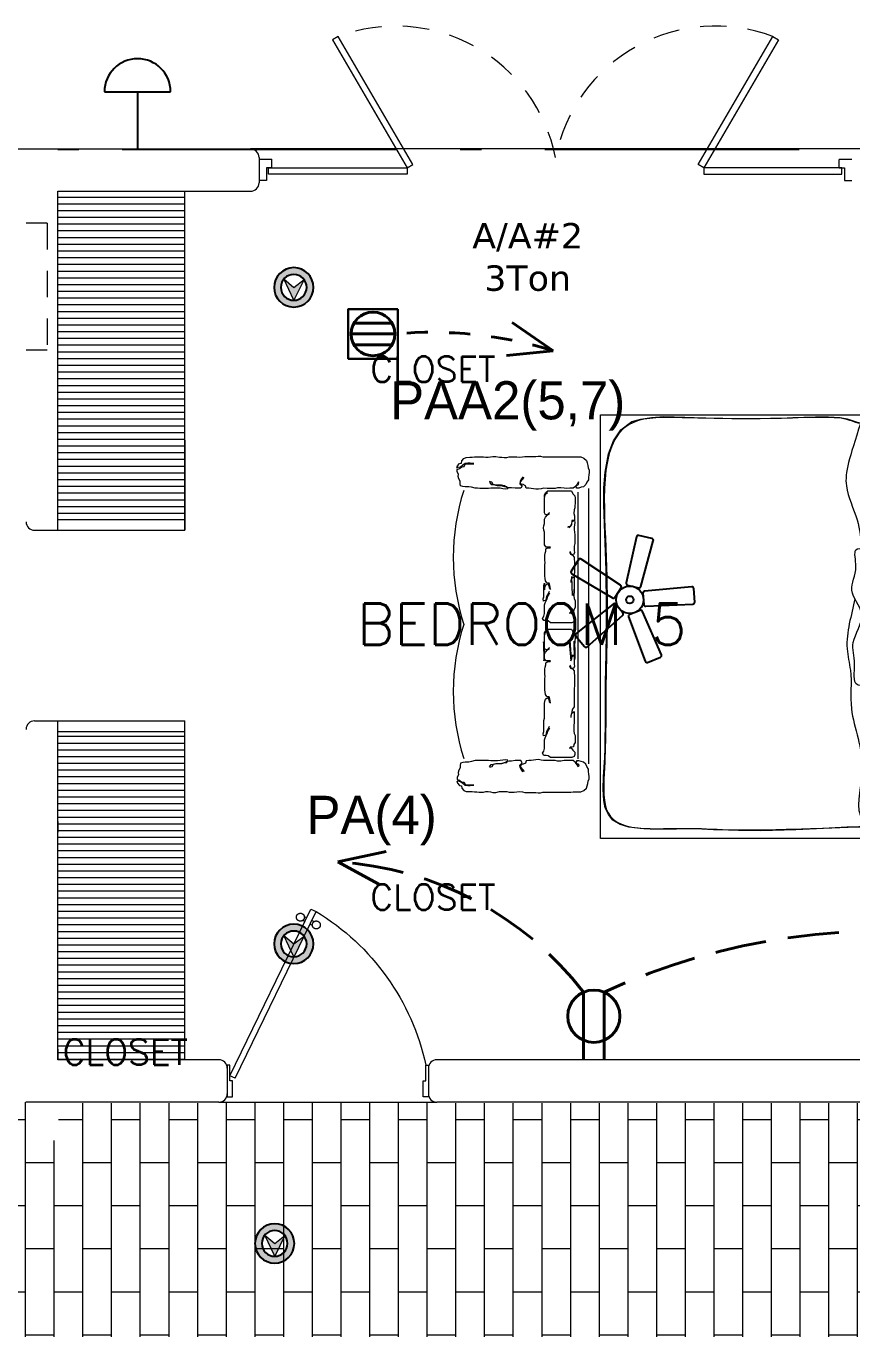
# Model space of a CAD drawing. Header units: metres. Extents: x 14 to 2416, y -346 to 476.
# Drawn here: x 44.5 to 48.4, y -142.05 to -135.9 of the extents above; entities that cross this region are included whole.
import ezdxf

# ---------------------------------------------------------------- set-up
doc = ezdxf.new("R2010")
doc.units = ezdxf.units.M
for name, pattern in [('0', [0]), ('ACAD_ISO10W100', [18, 12, -3, 0, -3]), ('CONTINUA', [0]), ('Dash Style-2', [0.694425, 0.48607, -0.208355]), ('HIDDEN2', [0.1875, 0.125, -0.0625])]:
    doc.linetypes.add(name, pattern=pattern)
doc.layers.get('0').update_dxf_attribs({"linetype": '0', "lineweight": 20})
for name, color, linetype, lineweight in [('A-ANNO-TEXT', 20, 'Continuous', 13), ('A-DOOR', 35, 'Continuous', 5), ('A-WALL', 250, 'Continuous', 20), ('baños', 251, 'Continuous', 0), ('closets', 253, 'Continuous', 0), ('E Base Registro', 8, 'Continuous', 30), ('E Salida AAcond', 144, 'Continuous', 40), ('E Salida TCorrientes', 24, 'CONTINUA', 40), ('E Tuberia AAcond', 144, 'Dash Style-2', 40), ('E Tuberia Emp Piso', 24, 'Dash Style-2', 40), ('MAVA', 1, 'Continuous', 15), ('MOBILIARIOS', 252, 'Continuous', 0), ('piso', 253, 'Continuous', 0), ('textos', 7, 'Continuous', 0)]:
    doc.layers.add(name, color=color, linetype=linetype, lineweight=lineweight)
doc.layers.add('hatch piso', color=253, linetype='Continuous', lineweight=0, transparency=0.7)
doc.layers.add('MAVA Luminarias', color=1, linetype='Continuous')
doc.layers.add('SOLAR', color=7, linetype='ACAD_ISO10W100', lineweight=9, true_color=0xff1414)
doc.styles.add('CENTURY GOTHIC', font='GOTHIC.TTF')
doc.styles.get("Standard").update_dxf_attribs({"font": 'arial.ttf', "height": 0.1875})

# ---------------------------------------------------------------- blocks, each defined once
blk = doc.blocks.new('puerta 1.00')
at = {"layer": 'A-DOOR'}
for p, q in [((-0.15, -0.0125), (-0.9369, -0.3949)), ((-0.1376, -0.038), (-0.9245, -0.4204)), ((-0.1376, -0.038), (-0.15, -0.0125)), ((-0.8946, -0.3743), (-0.8996, -0.3641)), ((-0.8777, -0.3661), (-0.8826, -0.3559)), ((-0.9369, -0.3949), (-0.9245, -0.4204)), ((-0.8822, -0.3998), (-0.8772, -0.4101)), ((-0.8653, -0.3916), (-0.8603, -0.4018))]:
    blk.add_line(p, q, dxfattribs=at)
for points in [[(-0.05, 0), (-0.05, -0.025), (-0.125, -0.025), (-0.125, -0.0125), (-0.2, -0.0125), (-0.2, 0), (-0.05, 0)], [(-0.05, -0.95), (-0.05, -0.925), (-0.125, -0.925), (-0.125, -0.9375), (-0.2, -0.9375), (-0.2, -0.95), (-0.05, -0.95)]]:
    blk.add_lwpolyline(points, dxfattribs=at)
blk.add_arc((0.0366, 0.1602), 1.1229, 211.13358, 257.83427, dxfattribs=at)
for points in [[(-0.8982, -0.3642), (-0.9033, -0.3642), (-0.912, -0.3591), (-0.917, -0.3504), (-0.917, -0.3403), (-0.912, -0.3316), (-0.9033, -0.3265), (-0.8932, -0.3265), (-0.8844, -0.3316), (-0.8794, -0.3403), (-0.8794, -0.3504), (-0.8844, -0.3591), (-0.8932, -0.3642), (-0.8982, -0.3642)], [(-0.8617, -0.4394), (-0.8667, -0.4394), (-0.8754, -0.4344), (-0.8805, -0.4256), (-0.8805, -0.4156), (-0.8754, -0.4068), (-0.8667, -0.4018), (-0.8566, -0.4018), (-0.8479, -0.4068), (-0.8428, -0.4156), (-0.8428, -0.4257), (-0.8479, -0.4344), (-0.8566, -0.4394), (-0.8617, -0.4394)]]:
    blk.add_open_spline(points, degree=2, dxfattribs=at)
blk = doc.blocks.new('A$Ca7b09788')
at = {"layer": 'A-DOOR'}
for p, q in [((0, 0.1006), (0.06, 0.1006)), ((0.06, 0.0606), (0.06, 0.1006)), ((2.8, 0.1), (2.74, 0.1)), ((2.74, 0.06), (2.74, 0.1)), ((0.035, 0.0006), (0, 0.0006)), ((0.035, 0.0606), (0.035, 0.0006)), ((0.06, 0.0606), (0.035, 0.0606)), ((2.74, 0.06), (2.765, 0.06)), ((2.765, 0.06), (2.765, 0)), ((2.765, 0), (2.8, 0))]:
    blk.add_line(p, q, dxfattribs=at)
for points in [[(0.3471, 0.6649), (0.7, 0.0604), (0.7261, 0.0757), (0.3732, 0.6802)], [(2.4529, 0.6649), (2.1, 0.0604), (2.0739, 0.0757), (2.4268, 0.6802)], [(0.0446, 0.0606), (0.7, 0.0604), (0.7, 0.0301), (0.0446, 0.0303)], [(2.7524, 0.06), (2.1, 0.0602), (2.1, 0.0299), (2.7524, 0.0297)]]:
    blk.add_lwpolyline(points, close=True, dxfattribs=at)
at = {"layer": 'A-DOOR', "linetype": 'HIDDEN2'}
for centre, start, end in [((0.6447, -0.0402), 11.15443, 110.64705), ((2.1553, -0.0402), 69.35295, 168.84557)]:
    blk.add_arc(centre, 0.7699, start, end, dxfattribs=at)
blk = doc.blocks.new('PL BASE 1N NASAS 09')
at = {"layer": 'closets', "transparency": 33554687}
h = blk.add_hatch(dxfattribs=at)
h.set_pattern_fill('LINE', color=256, scale=0.01, angle=180)
h.set_pattern_definition([(180, (-441.877485, -2857.39924), (-4e-18, -0.03175), [])])
h.paths.add_polyline_path([(-105.7315, -35.4497), (-105.7315, -36.9997), (-105.1315, -36.9997), (-105.1315, -35.4497)])
h = blk.add_hatch(dxfattribs=at)
h.set_pattern_fill('LINE', color=256, scale=0.01, angle=180)
h.set_pattern_definition([(180, (-441.88125, -2859.913363), (-4e-18, -0.03175), [])])
h.paths.add_polyline_path([(-105.7315, -37.9997), (-105.7315, -39.5497), (-105.1315, -39.5497), (-105.1315, -37.9997)])
at = {"layer": 'A-WALL'}
for p, q in [((-105.991, -35.2497), (-104.821, -35.2497)), ((-104.781, -35.2897), (-104.781, -35.4097)), ((-105.731, -35.4497), (-104.821, -35.4497)), ((-105.731, -37.0497), (-105.731, -35.4497)), ((-105.841, -37.0497), (-105.731, -37.0497)), ((-105.841, -37.9497), (-105.731, -37.9497)), ((-105.731, -39.5497), (-105.731, -37.9497)), ((-105.731, -38.4247), (-105.731, -38.4747)), ((-105.731, -39.4997), (-105.731, -39.5497)), ((-104.971, -39.5497), (-105.731, -39.5497)), ((-101.071, -39.5497), (-103.941, -39.5497)), ((-104.931, -39.5897), (-104.931, -39.7097)), ((-103.981, -39.5897), (-103.981, -39.7097)), ((-104.971, -39.7497), (-105.8815, -39.7497)), ((-100.1211, -39.7497), (-103.941, -39.7497))]:
    blk.add_line(p, q, dxfattribs=at)
at = {"layer": 'A-WALL', "linetype": 'HIDDEN2'}
for p, q in [((-105.781, -35.5997), (-105.881, -35.5997)), ((-105.781, -35.5997), (-105.781, -36.1997)), ((-105.781, -36.1997), (-105.881, -36.1997))]:
    blk.add_line(p, q, dxfattribs=at)
at = {"layer": 'A-WALL'}
for centre, start, end in [((-104.821, -35.2897), 0, 90), ((-104.821, -35.4097), 270, 0), ((-105.841, -37.0097), 180, 270), ((-105.841, -37.9897), 90, 180), ((-104.971, -39.5897), 0, 90), ((-103.941, -39.5897), 90, 180), ((-104.971, -39.7097), 270, 0), ((-103.941, -39.7097), 180, 270)]:
    blk.add_arc(centre, 0.04, start, end, dxfattribs=at)
at = {"layer": 'closets', "transparency": 33554687}
for p, q in [((-105.131, -37.0497), (-105.131, -35.4497)), ((-105.131, -36.6247), (-105.131, -37.0497)), ((-105.7315, -36.9997), (-105.131, -36.9997)), ((-105.7315, -37.0497), (-105.131, -37.0497)), ((-105.7315, -37.9497), (-105.131, -37.9497)), ((-105.131, -39.5497), (-105.131, -37.9497)), ((-105.7315, -37.9997), (-105.131, -37.9997))]:
    blk.add_line(p, q, dxfattribs=at)
at = {"layer": 'piso'}
for p, q in [((-101.941, -35.2497), (-104.821, -35.2497)), ((-104.971, -39.7497), (-103.941, -39.7497))]:
    blk.add_line(p, q, dxfattribs=at)
at = {"color": 1}
blk.add_blockref('A$Ca7b09788', (-104.781, -35.3991), dxfattribs=at)
at = {"layer": 'A-DOOR', "xscale": -1, "rotation": 90}
blk.add_blockref('puerta 1.00', (-104.931, -39.7747), dxfattribs=at)
at = {"layer": 'baños', "linetype": 'Continuous'}
for tag, p in [('MODELNUMBER', (-121.6562, -54.8273)), ('TRADENAME', (-121.6562, -54.8273)), ('PRODUCT', (-121.6562, -54.8274)), ('MATERIAL', (-121.6562, -54.8274))]:
    blk.add_attdef(tag, p, '', height=0.0000254, rotation=359.99992, dxfattribs=at)
at = {"layer": 'textos'}
for s, insert, char_height, width, attachment_point in [('{\\Fromans|c0;\\H0.8x;CLOSET\\H1.25x; }', (-103.6641, -36.3498), 0.15, 3.405477, 9), ('{\\Fromans|c0; BEDROOM 5}', (-104.4508, -37.5905), 0.195, 3.404877, 7), ('{\\Fromans|c0;\\H0.8x;CLOSET\\H1.25x; }', (-103.6641, -38.8416), 0.15, 3.405477, 9), ('{\\Fromans|c0;\\H0.8x;CLOSET\\H1.25x; }', (-105.1165, -39.5732), 0.15, 3.404877, 9)]:
    blk.add_mtext(s, dxfattribs=dict(at, insert=insert, char_height=char_height, width=width, attachment_point=attachment_point))
blk = doc.blocks.new('A$Ca3ef8f56')
at = {"layer": 'MOBILIARIOS'}
for p, q in [((0.0032, 0.1527), (0.0032, 1.4519)), ((0.0532, 0.1694), (0.0532, 1.4284))]:
    blk.add_line(p, q, dxfattribs=at)
for points in [[(0.6249, 1.5324), (0.6212, 1.5434), (0.6126, 1.5544), (0.6016, 1.5556), (0.6004, 1.5666), (0.5906, 1.5776), (0.5796, 1.5825), (0.5637, 1.5837), (0.5527, 1.5837), (0.5417, 1.5849), (0.5307, 1.5849), (0.5197, 1.5862), (0.4977, 1.5862), (0.4867, 1.5837), (0.4757, 1.5837), (0.4647, 1.5849), (0.4537, 1.5874), (0.4402, 1.5874), (0.4231, 1.5837), (0.4121, 1.5837), (0.4011, 1.5825), (0.3889, 1.5825), (0.3766, 1.5862), (0.3534, 1.5862), (0.3412, 1.5849), (0.3302, 1.5837), (0.3143, 1.5849), (0.3033, 1.5874), (0.2519, 1.5874), (0.2409, 1.5886), (0.2299, 1.5886), (0.2177, 1.5862), (0.0868, 1.5862), (0.0746, 1.5849), (0.0391, 1.5849), (0.0245, 1.5788), (0.0122, 1.5678), (0.0086, 1.5568), (0.0061, 1.5446), (0.0037, 1.5336), (0, 1.5226), (0, 1.5116), (0.0012, 1.5006), (0.0024, 1.4884), (0.0024, 1.4774), (0.011, 1.4652), (0.0147, 1.4542), (0.0257, 1.4445), (0.0367, 1.442), (0.0477, 1.4383), (0.0587, 1.4383), (0.0611, 1.4493), (0.0501, 1.4542), (0.0477, 1.464)], [(0.4708, 1.4664), (0.4622, 1.4554), (0.4512, 1.4542), (0.4341, 1.4506), (0.4231, 1.4506), (0.4109, 1.4493), (0.3999, 1.4457), (0.3876, 1.4457), (0.3828, 1.4347), (0.395, 1.4335), (0.4072, 1.4347), (0.4194, 1.4371), (0.4317, 1.4383), (0.4635, 1.4383), (0.4745, 1.4359), (0.516, 1.4359), (0.527, 1.4371), (0.5381, 1.4371), (0.5552, 1.442), (0.5674, 1.4445), (0.5845, 1.4445), (0.5968, 1.4457), (0.6078, 1.4493), (0.609, 1.4603), (0.609, 1.4713), (0.6151, 1.4823), (0.6175, 1.4933), (0.6163, 1.5043), (0.6224, 1.5153), (0.6224, 1.5263), (0.6114, 1.53), (0.6004, 1.5385), (0.5894, 1.5397), (0.5845, 1.5507), (0.5735, 1.552), (0.5442, 1.552)], [(0.5442, 1.5544), (0.5613, 1.5556), (0.5723, 1.5556), (0.5845, 1.5544), (0.5955, 1.5458), (0.6065, 1.5373), (0.6175, 1.5348), (0.6212, 1.5348)], [(0.0501, 1.4677), (0.0563, 1.4567), (0.0636, 1.4457), (0.0758, 1.4371), (0.0905, 1.4371), (0.1064, 1.4359), (0.1174, 1.4371), (0.1333, 1.4396), (0.1492, 1.4396), (0.1602, 1.4359), (0.1981, 1.4359), (0.2152, 1.4371), (0.2262, 1.4347), (0.2385, 1.4322), (0.2507, 1.4335), (0.2617, 1.4347), (0.2727, 1.4359), (0.2837, 1.4371), (0.2972, 1.4383), (0.2996, 1.4493), (0.3106, 1.4542), (0.3216, 1.4567), (0.3241, 1.4677), (0.3143, 1.4787), (0.3069, 1.4884)], [(0.3106, 1.4909), (0.3204, 1.4799), (0.3253, 1.4689), (0.3265, 1.4579), (0.3155, 1.4481), (0.3228, 1.4371), (0.3497, 1.4371), (0.3656, 1.4396), (0.3779, 1.4396), (0.3889, 1.4408), (0.3999, 1.4481), (0.4133, 1.4518), (0.4402, 1.4518), (0.4525, 1.4554), (0.4598, 1.4664), (0.4696, 1.4689)], [(0.0946, 1.3772), (0.0844, 1.3772), (0.0759, 1.3874), (0.0673, 1.3976), (0.0673, 1.4078), (0.0708, 1.4181), (0.081, 1.4232), (0.1822, 1.4232), (0.1924, 1.4146), (0.2026, 1.4129), (0.2129, 1.4129), (0.2197, 1.4027), (0.2129, 1.3925), (0.2112, 1.3806), (0.2112, 1.3397), (0.2078, 1.3294), (0.2026, 1.3192), (0.1975, 1.309), (0.1941, 1.2988), (0.189, 1.2885), (0.1856, 1.2817)], [(0.0844, 1.234), (0.0844, 1.2238), (0.081, 1.2135), (0.0708, 1.205), (0.0708, 1.2579), (0.0725, 1.2715), (0.0725, 1.2988), (0.0708, 1.309), (0.0656, 1.3192), (0.0656, 1.3516), (0.0725, 1.3618), (0.0742, 1.372), (0.0844, 1.3737), (0.0895, 1.3737)], [(0.189, 1.2766), (0.1924, 1.2868), (0.1992, 1.2971), (0.2026, 1.3073), (0.2044, 1.3175), (0.2146, 1.3209), (0.2163, 1.3107), (0.2129, 1.3005), (0.2129, 1.2476), (0.2112, 1.2374), (0.2112, 1.1675), (0.2095, 1.1573), (0.2061, 1.1471), (0.1958, 1.1385), (0.1907, 1.1488), (0.189, 1.159), (0.1822, 1.1658)], [(0.0929, 0.9903), (0.0878, 1.0005), (0.0776, 1.0039), (0.0708, 1.0141), (0.0708, 1.0244), (0.069, 1.0346), (0.069, 1.0857), (0.0708, 1.0959), (0.0708, 1.1829), (0.0776, 1.1948), (0.081, 1.205), (0.0827, 1.2152), (0.0861, 1.2272), (0.0861, 1.2289)], [(0.1822, 1.1641), (0.1856, 1.1471), (0.189, 1.1368), (0.1992, 1.1351), (0.2061, 1.1249), (0.2078, 1.1147), (0.2095, 1.1028), (0.2095, 1.0499), (0.2078, 1.0397), (0.2095, 1.0295), (0.2095, 1.0056), (0.2078, 0.9954), (0.2044, 0.9852), (0.2044, 0.9749), (0.1941, 0.9698), (0.1839, 0.9698), (0.1822, 0.9664), (0.2026, 0.9664), (0.2112, 0.9562), (0.2112, 0.8965), (0.2129, 0.8863), (0.2146, 0.8761), (0.2129, 0.9659), (0.2112, 0.9556), (0.2112, 0.9352), (0.2061, 0.925), (0.1958, 0.9147), (0.1873, 0.9079)], [(0.0946, 0.8761), (0.0861, 0.9659), (0.081, 0.9556), (0.0793, 0.9454), (0.069, 0.9403), (0.0673, 0.9505), (0.069, 0.9607), (0.0708, 0.8727), (0.0708, 0.8829), (0.069, 0.8965), (0.0673, 0.9085), (0.0673, 0.9494), (0.0708, 0.9613), (0.0708, 0.9818), (0.069, 0.992), (0.0742, 1.0022), (0.0844, 1.0005), (0.0878, 0.9903), (0.0895, 0.9869)], [(0.2112, 0.8449), (0.2112, 0.8346), (0.2044, 0.8244), (0.1941, 0.8159), (0.0827, 0.8159), (0.0759, 0.8295), (0.0673, 0.8397), (0.0656, 0.85), (0.0656, 0.8602), (0.0673, 0.8704), (0.0673, 0.8806), (0.0708, 0.8909), (0.0725, 0.9079), (0.069, 0.9181), (0.069, 0.9386), (0.081, 0.9403), (0.0827, 0.959), (0.0895, 0.8693), (0.0998, 0.871), (0.0981, 0.8744)], [(0.1873, 0.9028), (0.1958, 0.913), (0.2061, 0.9147), (0.2112, 0.9045), (0.2112, 0.8517), (0.2095, 0.8414), (0.2061, 0.8312), (0.1958, 0.8244)], [(0.0946, 0.74), (0.0844, 0.74), (0.0759, 0.7502), (0.0673, 0.7604), (0.0673, 0.7707), (0.0708, 0.7809), (0.081, 0.786), (0.1822, 0.786), (0.1924, 0.7775), (0.2026, 0.7758), (0.2129, 0.7758), (0.2197, 0.7656), (0.2129, 0.7553), (0.2112, 0.7434), (0.2112, 0.7025), (0.2078, 0.6923), (0.2026, 0.6821), (0.1975, 0.6718), (0.1941, 0.6616), (0.189, 0.6514), (0.1856, 0.6446)], [(0.0844, 0.5968), (0.0844, 0.5866), (0.081, 0.5764), (0.0708, 0.5679), (0.0708, 0.6207), (0.0725, 0.6343), (0.0725, 0.6616), (0.0708, 0.6718), (0.0656, 0.6821), (0.0656, 0.7144), (0.0725, 0.7247), (0.0742, 0.7349), (0.0844, 0.7366), (0.0895, 0.7366)], [(0.189, 0.6394), (0.1924, 0.6497), (0.1992, 0.6599), (0.2026, 0.6701), (0.2044, 0.6803), (0.2146, 0.6838), (0.2163, 0.6735), (0.2129, 0.6633), (0.2129, 0.6105), (0.2112, 0.6002), (0.2112, 0.6304), (0.2095, 0.6201), (0.2061, 0.6099), (0.1958, 0.6014), (0.1907, 0.6116), (0.189, 0.6218), (0.1822, 0.6287)], [(0.0929, 0.4531), (0.0878, 0.4633), (0.0776, 0.4668), (0.0708, 0.477), (0.0708, 0.4872), (0.069, 0.4974), (0.069, 0.5486), (0.0708, 0.5588), (0.0708, 0.6457), (0.0776, 0.6576), (0.081, 0.5679), (0.0827, 0.5781), (0.0861, 0.59), (0.0861, 0.5917)], [(0.1822, 0.627), (0.1856, 0.6099), (0.189, 0.5997), (0.1992, 0.598), (0.2061, 0.5878), (0.2078, 0.5775), (0.2095, 0.5656), (0.2095, 0.5128), (0.2078, 0.5025), (0.2095, 0.4923), (0.2095, 0.4685), (0.2078, 0.4582), (0.2044, 0.448), (0.2044, 0.4378), (0.1941, 0.4327), (0.1839, 0.4327), (0.1822, 0.4293), (0.2026, 0.4293), (0.2112, 0.419), (0.2112, 0.3594), (0.2129, 0.3492), (0.2146, 0.3389), (0.2129, 0.3287), (0.2112, 0.3185), (0.2112, 0.298), (0.2061, 0.2878), (0.1958, 0.2776), (0.1873, 0.2708)], [(0.0946, 0.3389), (0.0861, 0.3287), (0.081, 0.3185), (0.0793, 0.3083), (0.069, 0.3031), (0.0673, 0.3134), (0.069, 0.3236), (0.0708, 0.3355), (0.0708, 0.3457), (0.069, 0.3594), (0.0673, 0.3713), (0.0673, 0.4122), (0.0708, 0.4241), (0.0708, 0.4446), (0.069, 0.4548), (0.0742, 0.465), (0.0844, 0.4633), (0.0878, 0.4531), (0.0895, 0.4497)], [(0.2112, 0.1926), (0.2112, 0.1824), (0.2044, 0.1721), (0.1941, 0.1636), (0.0827, 0.1636), (0.0759, 0.1772), (0.0673, 0.1875), (0.0656, 0.1977), (0.0656, 0.223), (0.0673, 0.2333), (0.0673, 0.2435), (0.0708, 0.2537), (0.0725, 0.2708), (0.069, 0.281), (0.069, 0.3014), (0.081, 0.3031), (0.0827, 0.3219), (0.0895, 0.3321), (0.0998, 0.3338), (0.0981, 0.3372)], [(0.1873, 0.2656), (0.1958, 0.2759), (0.2061, 0.2776), (0.2112, 0.2673), (0.2112, 0.1994), (0.2095, 0.1892), (0.2061, 0.179), (0.1958, 0.1721)], [(0.6249, 0.0562), (0.6212, 0.0452), (0.6126, 0.0342), (0.6016, 0.033), (0.6004, 0.022), (0.5906, 0.011), (0.5796, 0.0061), (0.5637, 0.0049), (0.5527, 0.0049), (0.5417, 0.0037), (0.5307, 0.0037), (0.5197, 0.0024), (0.4977, 0.0024), (0.4867, 0.0049), (0.4757, 0.0049), (0.4647, 0.0037), (0.4537, 0.0012), (0.4402, 0.0012), (0.4231, 0.0049), (0.4121, 0.0049), (0.4011, 0.0061), (0.3889, 0.0061), (0.3766, 0.0024), (0.3534, 0.0024), (0.3412, 0.0037), (0.3302, 0.0049), (0.3143, 0.0037), (0.3033, 0.0012), (0.2519, 0.0012), (0.2409, 0), (0.2299, 0), (0.2177, 0.0024), (0.0868, 0.0024), (0.0746, 0.0037), (0.0391, 0.0037), (0.0245, 0.0098), (0.0122, 0.0208), (0.0086, 0.0318), (0.0061, 0.044), (0.0037, 0.055), (0, 0.066), (0, 0.077), (0.0012, 0.088), (0.0024, 0.1002), (0.0024, 0.1112), (0.011, 0.1234), (0.0147, 0.1344), (0.0257, 0.1441), (0.0367, 0.1466), (0.0477, 0.1503), (0.0587, 0.1503), (0.0611, 0.1393), (0.0501, 0.1344), (0.0477, 0.1246)], [(0.0501, 0.1209), (0.0563, 0.1319), (0.0636, 0.1429), (0.0758, 0.1515), (0.0905, 0.1515), (0.1064, 0.1527), (0.1174, 0.1515), (0.1333, 0.149), (0.1492, 0.149), (0.1602, 0.1527), (0.1981, 0.1527), (0.2152, 0.1515), (0.2262, 0.1539), (0.2385, 0.1564), (0.2507, 0.1551), (0.2617, 0.1539), (0.2727, 0.1527), (0.2837, 0.1515), (0.2972, 0.1503), (0.2996, 0.1393), (0.3106, 0.1344), (0.3216, 0.1319), (0.3241, 0.1209), (0.3143, 0.1099), (0.3069, 0.1002)], [(0.3106, 0.0977), (0.3204, 0.1087), (0.3253, 0.1197), (0.3265, 0.1307), (0.3155, 0.1405), (0.3228, 0.1515), (0.3497, 0.1515), (0.3656, 0.149), (0.3779, 0.149), (0.3889, 0.1478), (0.3999, 0.1405), (0.4133, 0.1368), (0.4402, 0.1368), (0.4525, 0.1332), (0.4598, 0.1222), (0.4696, 0.1197)], [(0.4708, 0.1222), (0.4622, 0.1332), (0.4512, 0.1344), (0.4341, 0.138), (0.4231, 0.138), (0.4109, 0.1393), (0.3999, 0.1429), (0.3876, 0.1429), (0.3828, 0.1539), (0.395, 0.1551), (0.4072, 0.1539), (0.4194, 0.1515), (0.4317, 0.1503), (0.4635, 0.1503), (0.4745, 0.1527), (0.516, 0.1527), (0.527, 0.1515), (0.5381, 0.1515), (0.5552, 0.1466), (0.5674, 0.1441), (0.5845, 0.1441), (0.5968, 0.1429), (0.6078, 0.1393), (0.609, 0.1283), (0.609, 0.1173), (0.6151, 0.1063), (0.6175, 0.0953), (0.6163, 0.0843), (0.6224, 0.0733), (0.6224, 0.0623), (0.6114, 0.0586), (0.6004, 0.0501), (0.5894, 0.0489), (0.5845, 0.0379), (0.5735, 0.0366), (0.5442, 0.0366)], [(0.5442, 0.0342), (0.5613, 0.033), (0.5723, 0.033), (0.5845, 0.0342), (0.5955, 0.0428), (0.6065, 0.0513), (0.6175, 0.0537), (0.6212, 0.0537)]]:
    blk.add_lwpolyline(points, dxfattribs=at)
for centre in [(-0.3846, 1.1107), (-0.3846, 0.4779)]:
    blk.add_arc(centre, 1.0261, 342.03988, 17.96012, dxfattribs=at)
blk = doc.blocks.new('A$C11dadbfd')
at = {"layer": 'MOBILIARIOS'}
for p, q in [((1.7951, 3.6335), (1.9417, 3.6335)), ((1.9417, 3.4354), (1.9417, 3.6335)), ((1.9417, 0.2292), (1.9417, 0.0311)), ((1.7951, 0.0311), (1.9417, 0.0311))]:
    blk.add_line(p, q, dxfattribs=at)
for points in [[(1.3875, 2.8747), (1.3875, 2.8753), (1.3554, 2.8753), (1.3554, 3.6335), (1.5357, 3.6335, -0.127695), (1.6339, 3.659, -0.007083), (1.6396, 3.6589, -0.52849), (1.8874, 3.4354), (1.9417, 3.4354), (1.9417, 2.8753), (1.8985, 2.8753), (1.8985, 2.8747), (1.8575, 2.8747)], [(1.3875, 0.7899), (1.3875, 0.7893), (1.3554, 0.7893), (1.3554, 0.0311), (1.5357, 0.0311, 0.127695), (1.6339, 0.0056, 0.007083), (1.6396, 0.0057, 0.52849), (1.8874, 0.2292), (1.9417, 0.2292), (1.9417, 0.7893), (1.8985, 0.7893), (1.8985, 0.7899), (1.8575, 0.7899)]]:
    blk.add_lwpolyline(points, format="xyb", close=True, dxfattribs=at)
for points in [[(1.8575, 3.3604), (1.8575, 2.9503), (1.4212, 2.9503), (1.4212, 3.5585), (1.4075, 3.5585), (1.4075, 2.8947), (1.8575, 2.8947), (1.8785, 2.8947), (1.8785, 3.3592), (1.8575, 3.3592), (1.8575, 2.9503)], [(2.1, 0.6774), (2, 0.6774), (2, 2.9774), (2.1, 2.9774)], [(2, 0.8274), (0, 0.8274), (0, 2.8274), (2, 2.8274)], [(1.984, 2.7359), (1.9682, 2.4885), (1.9635, 2.4003), (1.9626, 2.1559), (1.9626, 2.1046), (1.9588, 1.9621), (1.9521, 1.8305), (1.9502, 1.7649), (1.9502, 1.6851), (1.9531, 1.629), (1.9645, 1.5406), (1.973, 1.4728), (1.9778, 1.4138), (1.9778, 1.3179), (1.9787, 1.2798), (1.9806, 1.2181), (1.9854, 1.1031), (1.9911, 1.0261), (1.9891, 0.9459), (1.9853, 0.9108), (1.9758, 0.8889), (1.9549, 0.8709), (1.9112, 0.8566), (1.8349, 0.8461), (1.7418, 0.8423), (1.6153, 0.8461), (1.5089, 0.8519), (1.4612, 0.8557), (1.4108, 0.8576), (1.3776, 0.8604), (1.3377, 0.869), (1.3026, 0.8766), (1.276, 0.8814), (1.17, 0.8795), (1.0539, 0.8747), (0.9229, 0.868), (0.7572, 0.8642), (0.652, 0.8656), (0.6118, 0.8673), (0.5341, 0.869), (0.451, 0.8732), (0.4117, 0.874), (0.3599, 0.8723), (0.3114, 0.8723), (0.2345, 0.8715), (0.1881, 0.8741), (0.1337, 0.8816), (0.0936, 0.8942), (0.0593, 0.9134), (0.0376, 0.9402), (0.0225, 0.9728), (0.0159, 1.0071), (0.0134, 1.0607), (0.015, 1.1201), (0.0175, 1.1644), (0.0201, 1.2099), (0.0217, 1.2534), (0.0226, 1.3044), (0.0234, 1.3546), (0.0242, 1.4801), (0.0234, 1.568), (0.0259, 1.6257), (0.0293, 1.7852), (0.0293, 1.9199), (0.0276, 2.0948), (0.02, 2.2676), (0.0158, 2.4048), (0.0166, 2.4826), (0.0225, 2.5565), (0.0376, 2.6436), (0.061, 2.7055), (0.0969, 2.7565), (0.1479, 2.7958), (0.1909, 2.8076), (0.241, 2.8151), (0.2996, 2.8201), (0.3982, 2.8168), (0.4882, 2.8143), (0.5734, 2.8126), (0.6662, 2.8109), (0.813, 2.8126), (0.9075, 2.8143), (0.9605, 2.8169), (1.0157, 2.8185), (1.0776, 2.8177), (1.1319, 2.8152), (1.1657, 2.8093), (1.2083, 2.7943), (1.2234, 2.7901), (1.2384, 2.7968), (1.3036, 2.806), (1.3792, 2.8152), (1.4821, 2.8169), (1.6504, 2.8177), (1.7386, 2.8169), (1.7996, 2.8135), (1.8589, 2.8077), (1.9166, 2.7993), (1.9544, 2.7876), (1.9703, 2.7792), (1.9795, 2.7675), (1.9829, 2.7482)], [(1.8575, 0.3042), (1.8575, 0.7143), (1.4212, 0.7143), (1.4212, 0.1061), (1.4075, 0.1061), (1.4075, 0.7699), (1.8575, 0.7699), (1.8785, 0.7699), (1.8785, 0.3054), (1.8575, 0.3054), (1.8575, 0.7143)]]:
    blk.add_lwpolyline(points, close=True, dxfattribs=at)
for points in [[(1.4304, 3.5585), (1.4304, 2.9503), (1.8667, 2.9503), (1.8667, 3.3604), (1.7881, 3.3604)], [(1.4304, 3.5585), (1.4829, 3.5585)], [(1.4304, 0.1061), (1.4304, 0.7143), (1.8667, 0.7143), (1.8667, 0.3042), (1.7881, 0.3042)], [(1.4304, 0.1061), (1.4829, 0.1061)]]:
    blk.add_lwpolyline(points, dxfattribs=at)
for centre, radius in [((1.6339, 3.4571), 0.1819), ((1.6369, 3.4617), 0.0427), ((1.6339, 0.2076), 0.1819), ((1.6369, 0.2029), 0.0427)]:
    blk.add_circle(centre, radius, dxfattribs=at)
blk.add_arc((1.4035, 2.5972), 0.00932, 64.43662, 168.73273, dxfattribs=at)
for points, knots in [([(0.2769, 2.8152), (0.2379, 2.8116), (-0.0145, 2.7885), (0.0417, 2.1345), (0.031, 1.754), (0.0256, 1.5592)], [0, 0, 0, 0, 0.117685, 0.761841, 1.437924, 1.437924, 1.437924, 1.437924]), ([(1.2536, 0.8837), (1.2536, 0.8837), (1.2536, 0.8837), (1.2536, 0.8837), (1.2553, 0.8836), (1.2902, 0.8837), (1.3601, 0.8633), (1.5319, 0.8551), (1.739, 0.8394), (1.9697, 0.8633), (1.9954, 0.9487), (1.9697, 1.1987), (1.9824, 1.4698), (1.9294, 1.6589), (1.9697, 2.0804), (1.9512, 2.442), (1.9846, 2.7165), (1.9697, 2.8152), (1.5773, 2.8152), (1.391, 2.8152), (1.2491, 2.7954), (1.2358, 2.7954), (1.2203, 2.7835), (1.15, 2.8152), (1.0853, 2.8152), (0.9644, 2.8152)], [2.895366, 2.895366, 2.895366, 2.895366, 2.896475, 3.053535, 3.138588, 3.190252, 3.29358, 3.393683, 3.686394, 3.848283, 3.942303, 4.166996, 4.499824, 4.847407, 5.433591, 5.797126, 6.093613, 6.186669, 6.495546, 6.666013, 6.828452, 7.059973, 7.190877, 7.299822, 7.383928, 7.383928, 7.383928, 7.383928]), ([(1.2291, 2.7899), (1.1753, 2.6231), (1.1344, 2.5006), (1.2193, 2.3428), (1.2306, 2.2415), (1.2306, 2.1954)], [0.0005696, 0.0005696, 0.0005696, 0.0005696, 0.2116189, 0.3895346, 0.5346505, 0.5346505, 0.5346505, 0.5346505]), ([(1.3944, 2.599), (1.394, 2.544), (1.3934, 2.4576), (1.4468, 2.3258), (1.3937, 2.2542), (1.409, 2.1981), (1.4099, 2.1812)], [0, 0, 0, 0, 0.1739603, 0.2732689, 0.4204064, 0.4281347, 0.4281347, 0.4281347, 0.4281347]), ([(1.4075, 2.6056), (1.4464, 2.605), (1.5112, 2.604), (1.6052, 2.5604), (1.6633, 2.6386), (1.7368, 2.634), (1.8841, 2.6519), (1.8025, 2.4679), (1.897, 2.3336), (1.8864, 2.1722), (1.9035, 2.0318), (1.8555, 1.9443), (1.8965, 1.8496), (1.8291, 1.879), (1.7823, 1.8902)], [0, 0, 0, 0, 0.125513, 0.209774, 0.279098, 0.385114, 0.440556, 0.579971, 0.776155, 0.956632, 1.067828, 1.221054, 1.242986, 1.352802, 1.352802, 1.352802, 1.352802]), ([(1.5086, 2.1643), (1.4936, 2.1652), (1.3997, 2.1973), (1.3383, 2.1521), (1.182, 2.2235), (1.2227, 2.0905), (1.1573, 1.9979), (1.271, 1.8818), (1.1717, 1.7569), (1.2106, 1.666), (1.1853, 1.5363), (1.2988, 1.5579), (1.3751, 1.646), (1.4895, 1.5871), (1.6481, 1.5665), (1.5809, 1.7533), (1.589, 1.8781), (1.5321, 2.0442), (1.6164, 2.1034), (1.6483, 2.2197), (1.5711, 2.2057), (1.5086, 2.1643)], [0.483205, 0.483205, 0.483205, 0.483205, 0.53364, 0.686105, 0.79098, 0.874215, 0.993951, 1.121456, 1.272938, 1.391058, 1.496021, 1.56567, 1.671481, 1.841411, 1.931504, 2.070402, 2.301906, 2.427526, 2.537167, 2.607901, 2.719001, 2.719001, 2.719001, 2.719001]), ([(1.553, 2.0189), (1.5739, 2.0076), (1.6095, 1.9913), (1.679, 1.987), (1.7141, 2.0349), (1.8118, 2.0993), (1.774, 1.8858), (1.7853, 1.7674), (1.789, 1.6087), (1.8046, 1.4975), (1.7861, 1.3196), (1.6731, 1.437), (1.5644, 1.4057), (1.4728, 1.4213), (1.4066, 1.4098), (1.36, 1.4401), (1.4229, 1.4926), (1.3851, 1.5575), (1.3867, 1.605), (1.3874, 1.6175)], [0.032571, 0.032571, 0.032571, 0.032571, 0.107712, 0.156224, 0.235226, 0.291111, 0.451247, 0.617718, 0.770472, 0.95788, 1.036962, 1.155398, 1.259301, 1.397905, 1.433881, 1.478271, 1.518706, 1.629903, 1.669516, 1.669516, 1.669516, 1.669516]), ([(1.2013, 1.9598), (1.1864, 1.8804), (1.147, 1.769), (1.1924, 1.5931), (1.1657, 1.4114), (1.2752, 1.1795), (1.1954, 0.98), (1.2439, 0.9003), (1.2553, 0.8837)], [0.780746, 0.780746, 0.780746, 0.780746, 1.031047, 1.138144, 1.338216, 1.638789, 1.87051, 1.932727, 1.932727, 1.932727, 1.932727]), ([(1.3994, 1.4151), (1.3997, 1.3674), (1.4003, 1.2566), (1.3963, 1.1171), (1.3571, 1.0341), (1.3748, 0.9042), (1.4479, 1.0108), (1.5283, 0.9775), (1.6662, 0.9713), (1.7601, 1.0928), (1.8987, 0.9322), (1.8818, 1.1222), (1.8895, 1.2335), (1.8882, 1.3956), (1.8501, 1.5341), (1.834, 1.6702), (1.9144, 1.8144), (1.8189, 1.8044), (1.7843, 1.8013), (1.7818, 1.8011)], [0, 0, 0, 0, 0.152599, 0.305824, 0.413498, 0.490111, 0.57095, 0.695693, 0.751084, 0.933009, 1.04478, 1.135217, 1.336369, 1.489125, 1.623798, 1.783333, 1.909904, 2.000264, 2.007333, 2.007333, 2.007333, 2.007333]), ([(0.0256, 1.5592), (0.0256, 1.4272), (0.0256, 1.2316), (0.0048, 0.935), (0.136, 0.8633), (0.4134, 0.881), (0.6395, 0.8633), (1.0646, 0.8759), (1.1613, 0.8837), (1.2537, 0.8837)], [0, 0, 0, 0, 0.418295, 0.63409, 0.877661, 1.085184, 1.239382, 1.462689, 1.680419, 1.680419, 1.680419, 1.680419])]:
    blk.add_open_spline(points, degree=3, knots=knots, dxfattribs=at)
blk.add_open_spline([(0.9644, 2.8152), (0.6575, 2.8005), (0.4702, 2.816), (0.2769, 2.8152)], degree=3, dxfattribs=at)
blk = doc.blocks.new('PL MUEBLES 1N NASAS 09')
at = {"layer": 'hatch piso'}
h = blk.add_hatch(dxfattribs=at)
h.set_pattern_fill('AR-BRSTD', color=256, scale=0.002, angle=-90)
h.set_pattern_definition([(270, (-8.74588, 232.01007), (0.1354836, -2e-17), []), (0, (-8.74588, 232.01007), (0.1354836, 0.2032), [0.1354836, -0.1354836])])
edge = h.paths.add_edge_path()
edge.add_line((62.3305, 47.1481), (63.2305, 47.1481))
edge.add_line((63.2305, 47.1481), (63.2305, 48.4481))
edge.add_line((63.2305, 48.4481), (56.5331, 48.4481))
edge.add_line((56.5331, 48.4481), (56.5331, 48.2731))
edge.add_line((56.5331, 48.2731), (56.3831, 48.2731))
edge.add_line((56.3831, 48.2731), (56.3831, 48.4536))
edge.add_line((56.3831, 48.4536), (54.5879, 48.4536))
edge.add_line((54.5879, 48.4536), (54.5879, 46.9481))
edge.add_line((54.5879, 46.9481), (55.8257, 46.9481))
edge.add_arc((55.8755, 46.9973), 0.07, 180, 224.67274, ccw=False)
edge.add_line((55.8055, 46.9973), (55.8055, 47.1073))
edge.add_arc((55.8755, 47.1073), 0.07, 90, 180, ccw=False)
edge.add_line((55.8755, 47.1773), (55.9855, 47.1773))
edge.add_arc((55.9855, 47.1073), 0.07, 0, 90, ccw=False)
edge.add_line((56.0555, 47.1073), (56.0555, 46.9973))
edge.add_arc((55.9855, 46.9973), 0.07, -44.67274, 0, ccw=False)
edge.add_line((56.0353, 46.9481), (59.0257, 46.9481))
edge.add_arc((59.0755, 46.9973), 0.07, 180, 224.67276, ccw=False)
edge.add_line((59.0055, 46.9973), (59.0055, 47.1073))
edge.add_arc((59.0755, 47.1073), 0.07, 90, 180, ccw=False)
edge.add_line((59.0755, 47.1773), (59.1855, 47.1773))
edge.add_arc((59.1855, 47.1073), 0.07, 0, 90, ccw=False)
edge.add_line((59.2555, 47.1073), (59.2555, 46.9973))
edge.add_arc((59.1855, 46.9973), 0.07, -90, 0, ccw=False)
edge.add_line((59.1855, 46.9273), (59.0755, 46.9273))
edge.add_arc((59.0755, 46.9973), 0.07, 229.9948, 270, ccw=False)
edge.add_line((59.0305, 46.9437), (59.0305, 44.972))
edge.add_arc((59.0755, 44.9184), 0.07, 90, 130.0052, ccw=False)
edge.add_line((59.0755, 44.9884), (59.1855, 44.9884))
edge.add_arc((59.1855, 44.9184), 0.07, 0, 90, ccw=False)
edge.add_line((59.2555, 44.9184), (59.2555, 44.8084))
edge.add_arc((59.1855, 44.8084), 0.07, -90, 0, ccw=False)
edge.add_line((59.1855, 44.7384), (59.0755, 44.7384))
edge.add_arc((59.0755, 44.8084), 0.07, 229.9948, 270, ccw=False)
edge.add_line((59.0305, 44.7548), (59.0305, 41.172))
edge.add_arc((59.0755, 41.1184), 0.07, 90, 130.0052, ccw=False)
edge.add_line((59.0755, 41.1884), (59.1855, 41.1884))
edge.add_arc((59.1855, 41.1184), 0.07, 0, 90, ccw=False)
edge.add_line((59.2555, 41.1184), (59.2555, 41.0084))
edge.add_arc((59.1855, 41.0084), 0.07, -90, 0, ccw=False)
edge.add_line((59.1855, 40.9384), (59.0755, 40.9384))
edge.add_arc((59.0755, 41.0084), 0.07, 180, 270, ccw=False)
edge.add_line((59.0055, 41.0084), (59.0055, 41.1184))
edge.add_arc((59.0755, 41.1184), 0.07, 149.84805, 180, ccw=False)
edge.add_line((59.0149, 41.1535), (56.0391, 41.1535))
edge.add_arc((55.9855, 41.1085), 0.07, 0, 40.0052, ccw=False)
edge.add_line((56.0555, 41.1085), (56.0555, 40.9985))
edge.add_arc((55.9855, 40.9985), 0.07, -90, 0, ccw=False)
edge.add_line((55.9855, 40.9285), (55.8755, 40.9285))
edge.add_arc((55.8755, 40.9985), 0.07, 180, 270, ccw=False)
edge.add_line((55.8055, 40.9985), (55.8055, 41.1085))
edge.add_arc((55.8755, 41.1085), 0.07, 139.9948, 180, ccw=False)
edge.add_line((55.8219, 41.1535), (50.4363, 41.1535))
edge.add_arc((50.3827, 41.1085), 0.07, 0, 40.0052, ccw=False)
edge.add_line((50.4527, 41.1085), (50.4527, 40.9985))
edge.add_arc((50.3827, 40.9985), 0.07, -90, 0, ccw=False)
edge.add_line((50.3827, 40.9285), (50.2727, 40.9285))
edge.add_arc((50.2727, 40.9985), 0.07, 180, 270, ccw=False)
edge.add_line((50.2027, 40.9985), (50.2027, 41.1085))
edge.add_arc((50.2727, 41.1085), 0.07, 139.9948, 180, ccw=False)
edge.add_line((50.2191, 41.1535), (46.4305, 41.1535))
edge.add_line((46.4305, 41.1535), (46.4305, 40.9535))
edge.add_line((46.4305, 40.9535), (44.3305, 40.9535))
edge.add_line((44.3305, 40.9535), (44.3305, 39.3536))
edge.add_line((44.3305, 39.3536), (47.8305, 39.3536))
edge.add_line((47.8305, 39.3536), (47.8305, 38.9536))
edge.add_line((47.8305, 38.9536), (62.3305, 38.9536))
edge.add_line((62.3305, 38.9536), (62.3305, 47.1481))
at = {"layer": 'baños'}
blk.add_blockref('PL BASE 1N NASAS 09', (162.2615, 88.2033), dxfattribs=at)
at = {"layer": 'MOBILIARIOS'}
blk.add_blockref('A$C11dadbfd', (59.0928, 48.8707), dxfattribs=at)
at = {"layer": 'MOBILIARIOS', "rotation": 180}
blk.add_blockref('A$Ca3ef8f56', (59.0391, 51.5032), dxfattribs=at)
blk = doc.blocks.new('A$Cbef68299')
blk.add_blockref('PL MUEBLES 1N NASAS 09', (-30.7659, -32.0535))
blk = doc.blocks.new('A$Cc5be7df0')
at = {"layer": 'SOLAR', "ltscale": 0.1}
blk.add_lwpolyline([(50.6493, 18.241), (12.7705, 18.2411), (13.2139, 38.2316), (50.9852, 38.2377)], close=True, dxfattribs=at)
at = {"layer": 'A-ANNO-TEXT'}
blk.add_blockref('A$Cbef68299', (4.1493, 17.337), dxfattribs=at)
blk = doc.blocks.new('abanico mava')
at = {"layer": 'MAVA Luminarias', "linetype": 'ByBlock', "lineweight": -2, "extrusion": (4.64878e-10, 3.72215e-09, 1), "elevation": 0}
for points in [[(513803.102, 2035248.678), (513803.215, 2035249.086, 0.421374), (513803.203, 2035249.107), (513803.084, 2035249.136, 0.421374), (513803.064, 2035249.124), (513802.972, 2035248.71, 0.407089), (513802.984, 2035248.69), (513803.082, 2035248.666, 0.407089)], [(513802.921, 2035248.69), (513802.567, 2035248.923, 0.421374), (513802.544, 2035248.918), (513802.479, 2035248.814, 0.421374), (513802.485, 2035248.791), (513802.85, 2035248.576, 0.407089), (513802.873, 2035248.581), (513802.926, 2035248.667, 0.407089)], [(513802.993, 2035248.405), (513803.142, 2035248.008, 0.421374), (513803.164, 2035247.998), (513803.278, 2035248.044, 0.421374), (513803.287, 2035248.066), (513803.118, 2035248.455, 0.407089), (513803.096, 2035248.464), (513803.003, 2035248.426, 0.407089)]]:
    blk.add_lwpolyline(points, format="xyb", close=True, dxfattribs=at)
at = {"layer": 'MAVA Luminarias', "linetype": 'ByBlock', "lineweight": -2, "extrusion": (4.64878e-10, 3.72215e-09, 1)}
for points in [[(513803.147, 2035248.501), (513803.57, 2035248.521, 0.421374), (513803.586, 2035248.539), (513803.578, 2035248.661, 0.421374), (513803.559, 2035248.676), (513803.137, 2035248.636, 0.407089), (513803.122, 2035248.618), (513803.129, 2035248.517, 0.407089)], [(513802.854, 2035248.521), (513802.522, 2035248.257, 0.421374), (513802.52, 2035248.233), (513802.599, 2035248.139, 0.421374), (513802.623, 2035248.137), (513802.94, 2035248.418, 0.407089), (513802.942, 2035248.442), (513802.877, 2035248.519, 0.407089)]]:
    blk.add_lwpolyline(points, format="xyb", close=True, dxfattribs=at)
at = {"layer": 'MAVA Luminarias', "linetype": 'ByBlock', "lineweight": -2}
for radius in [0.123, 0.0335]:
    blk.add_circle((513803.004, 2035248.559), radius, dxfattribs=at)
blk = doc.blocks.new('dl ip')
at = {"layer": 'MAVA', "transparency": 33554687}
h = blk.add_hatch(color=40, dxfattribs=at)
h.dxf.hatch_style = 1
h.paths.add_polyline_path([(94.7574, -111.2088), (94.7109, -111.2482), (94.6624, -111.2113), (94.7109, -111.3092)])
at = {"layer": 'MAVA Luminarias', "linetype": 'Continuous'}
h = blk.add_hatch(color=40, dxfattribs=at)
h.paths.add_polyline_path([(94.618, -111.2482, 1), (94.8039, -111.2482, 1)])
h.paths.add_polyline_path([(94.7719, -111.2482, -1), (94.6499, -111.2482, -1)], flags=16)
at = {"layer": 'MAVA', "color": 40}
for p, q in [((94.7109, -111.2482), (94.6624, -111.2113)), ((94.6624, -111.2113), (94.7109, -111.3092)), ((94.7109, -111.3092), (94.7574, -111.2088)), ((94.7574, -111.2088), (94.7109, -111.2482))]:
    blk.add_line(p, q, dxfattribs=at)
at = {"layer": 'MAVA Luminarias', "color": 40, "linetype": 'Continuous'}
for radius in [0.093, 0.061]:
    blk.add_circle((94.7109, -111.2482), radius, dxfattribs=at)
blk = doc.blocks.new('SCONCE 1')
at = {"layer": 'MAVA Luminarias', "color": 5, "linetype": 'Continuous'}
for p, q in [((-1.374, 0.679), (-1.374, 1.191)), ((-0.931, 0.816), (-0.931, 1.054)), ((-1.374, 0.935), (-0.931, 0.935))]:
    blk.add_line(p, q, dxfattribs=at)
blk.add_arc((-1.374, 0.935), 0.256, 90, 270, dxfattribs=at)
blk = doc.blocks.new('*U448')
at = {"layer": 'E Base Registro'}
blk.add_lwpolyline([(0.3344, 0.1672), (0.3344, -0.1672), (0, -0.1672), (0, 0.1672)], close=True, dxfattribs=at)
at = {"layer": 'E Salida AAcond'}
for p, q in [((0.02, 0), (0.3144, 0)), ((0.0394, 0.073), (0.2951, 0.073)), ((0.0394, -0.073), (0.2951, -0.073))]:
    blk.add_line(p, q, dxfattribs=at)
blk.add_circle((0.1672, 0), 0.1472, dxfattribs=at)
blk = doc.blocks.new('*U430')
at = {"layer": 'E Tuberia AAcond', "linetype": 'Continuous'}
for p, q in [((0, 0), (-0.139, 0.1893)), ((-0.2144, 0.0501), (0, 0))]:
    blk.add_line(p, q, dxfattribs=at)
blk = doc.blocks.new('*U427')
at = {"layer": 'E Salida TCorrientes'}
for p, q in [((-0.2659, 0.0403), (0, 0.0403)), ((-0.2659, -0.0403), (0, -0.0403))]:
    blk.add_line(p, q, dxfattribs=at)
blk.add_circle((-0.1714, 0), 0.1028, dxfattribs=at)
blk = doc.blocks.new('*U744')
at = {"layer": 'E Tuberia Emp Piso', "linetype": 'Continuous'}
for p, q in [((0, 0), (0.1532, -0.178)), ((0.2176, -0.0334), (0, 0))]:
    blk.add_line(p, q, dxfattribs=at)

msp = doc.modelspace()

# ---------------------------------------------------------------- linework, layer by layer
at = {"layer": 'E Tuberia AAcond', "ltscale": 0.2}
msp.add_arc((46.4169, -139.271), 1.9226, 72.65512, 95.19483, dxfattribs=at)
at = {"layer": 'E Tuberia Emp Piso', "ltscale": 0.5}
for centre, radius, start, end in [((45.8786, -141.4313), 1.5852, 37.60786, 86.58107), ((48.5366, -143.2848), 3.1083, 80.82082, 114.83336)]:
    msp.add_arc(centre, radius, start, end, dxfattribs=at)

# ---------------------------------------------------------------- block references
at = {"layer": 'A-ANNO-TEXT'}
msp.add_blockref('A$Cc5be7df0', (14.7377, -174.7201), dxfattribs=at)
msp.add_blockref('A$Cc5be7df0', (14.7377, -174.7201), dxfattribs=at)
at = {"layer": 'E Salida TCorrientes', "xscale": -1.2, "yscale": 1.2, "zscale": 1.2, "rotation": 90}
msp.add_blockref('*U427', (47.1828, -140.783), dxfattribs=at)
at = {"layer": 'E Tuberia AAcond', "ltscale": 0.005, "rotation": 19.06060751724882}
msp.add_blockref('*U430', (46.9901, -137.4358), dxfattribs=at)
at = {"layer": 'E Tuberia Emp Piso', "ltscale": 0.006, "xscale": 0.7000000000000001, "yscale": 0.7000000000000001, "zscale": 0.7000000000000001}
msp.add_blockref('*U448', (46.0227, -137.3563), dxfattribs=at)
at = {"layer": 'E Tuberia Emp Piso', "ltscale": 0.3, "xscale": -1, "rotation": 142.7955323438948}
msp.add_blockref('*U744', (45.9732, -139.8489), dxfattribs=at)
at = {"layer": 'MAVA Luminarias', "color": 251, "xscale": 0.6101999921123585, "yscale": 0.6101999921123585, "zscale": 0.6101999921123585, "rotation": 270}
msp.add_blockref('SCONCE 1', (44.4576, -137.0514), dxfattribs=at)
msp.add_blockref('SCONCE 1', (44.4576, -137.0514), dxfattribs=at)
at = {"layer": 'MAVA Luminarias', "xscale": -1}
for p in [(140.4766, -25.8881), (140.4766, -25.8881), (140.4766, -28.9878), (140.4766, -28.9878), (140.3865, -30.4016), (140.3865, -30.4016)]:
    msp.add_blockref('dl ip', p, dxfattribs=at)
at = {"layer": 'MAVA Luminarias', "xscale": 0.5267524126646371, "yscale": 0.5267524126646371, "zscale": 0.5267524126646371}
msp.add_blockref('abanico mava', (-270599.6195, -1072210.7001), dxfattribs=at)
msp.add_blockref('abanico mava', (-270599.6195, -1072210.7001), dxfattribs=at)

# ---------------------------------------------------------------- texts
at = {"layer": 'E Salida AAcond', "insert": (46.8701, -136.9937), "char_height": 0.12, "width": 1.414018, "attachment_point": 5}
msp.add_mtext('{\\fVerdana|b0|i0|c0|p34;A/A#2\\P3Ton}', dxfattribs=at)
at = {"layer": 'E Tuberia AAcond', "insert": (46.7757, -137.6966), "char_height": 0.18, "width": 0.963867, "attachment_point": 5, "style": 'CENTURY GOTHIC'}
msp.add_mtext('PAA2(5,7)', dxfattribs=at)
at = {"layer": 'E Tuberia Emp Piso', "insert": (46.1334, -139.6536), "char_height": 0.18, "width": 0.861546, "attachment_point": 5, "style": 'CENTURY GOTHIC'}
msp.add_mtext('PA(4)  ', dxfattribs=at)

doc.saveas('drawing.dxf')
